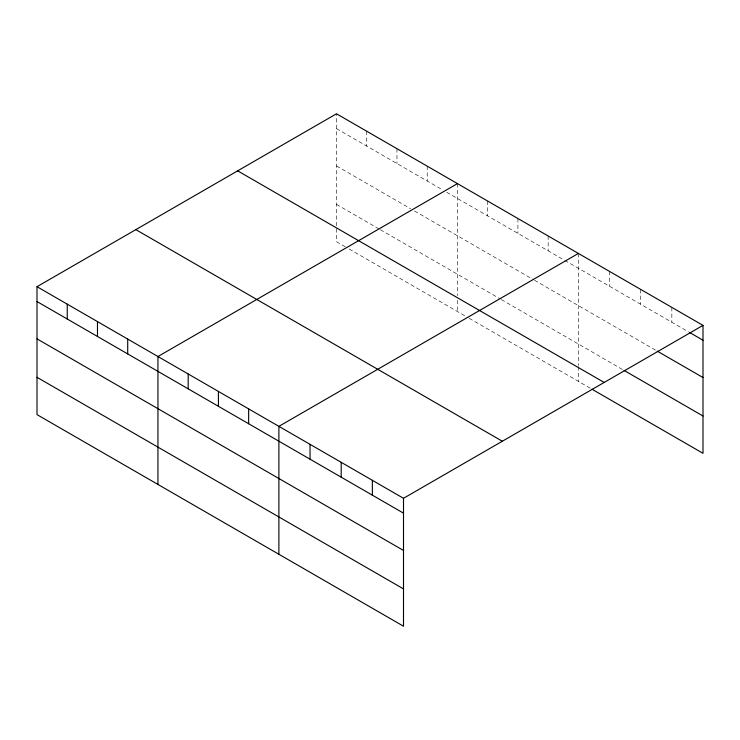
<?xml version="1.0" encoding="UTF-8"?>
<svg xmlns="http://www.w3.org/2000/svg" width="740" height="740" viewBox="0 0 740 740"><rect width="100%" height="100%" fill="white"/><g stroke="black" fill="none" stroke-linecap="round" stroke-linejoin="round"><path stroke-width="0.56" stroke-dasharray="3.7 2.78" d="M336.496 225.876L336.496 113.784M336.496 128.631L441.836 189.449M446.72 192.261L563.76 259.842M564.731 260.406L688.394 331.798M336.496 165.945L410.626 208.745M414.529 210.993L533.521 279.692M534.502 280.257L656.269 350.566M336.496 204.388L379.417 229.169M380.388 229.733L500.36 298.997M501.341 299.561L623.173 369.898M345.275 246.771L336.496 241.703L336.496 227.004M349.178 249.029L468.17 317.728M469.151 318.293L591.047 388.667M671.846 307.396L671.846 322.242M640.692 289.405L640.692 304.26M609.538 271.423L609.538 286.269M578.393 253.432L578.393 365.532M578.393 366.661L578.393 381.359M548.155 235.977L548.155 250.832M517.917 218.522L517.917 233.368M487.679 201.067L487.679 215.913M457.45 183.613L457.45 295.704M457.45 300.227L457.45 311.531M427.211 166.149L427.211 181.004M396.973 148.694L396.973 163.549M366.735 131.239L366.735 146.085"/><path stroke-width="1.11" d="M403.504 550.458L403.504 498.298L37 286.695L37 414.622L403.504 626.216L403.504 550.458L37 338.865M592.019 389.231L703 453.306L703 325.378L336.496 113.784L37 286.695M457.45 183.613L157.944 356.523L157.944 484.45M578.393 253.432L278.887 426.351L278.887 554.279M403.504 498.298L703 325.378M689.375 332.362L703 340.224M657.24 351.13L703 377.539M624.144 370.463L703 415.991M237.669 170.847L604.164 382.441M135.836 229.631L502.33 441.234M37 301.55L403.504 513.144M37 377.308L403.504 588.901M372.35 480.306L372.35 495.152M341.196 462.324L341.196 477.171M310.042 444.333L310.042 459.189M248.649 408.896L248.649 423.743M218.42 391.442L218.42 406.288M188.182 373.978L188.182 388.833M127.706 339.068L127.706 353.914M97.477 321.613L97.477 336.46M67.238 304.149L67.238 319.005"/></g></svg>
